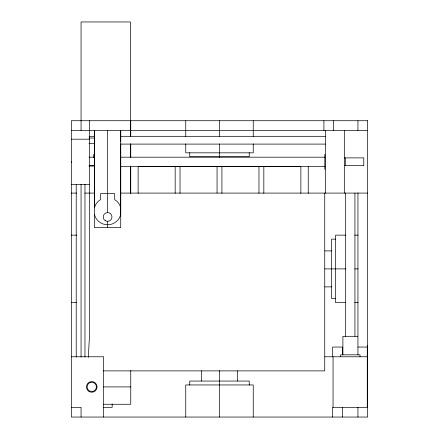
<?xml version="1.0" encoding="UTF-8"?>
<svg xmlns="http://www.w3.org/2000/svg" width="439" height="439" viewBox="0 0 439 439"><rect width="100%" height="100%" fill="white"/><g stroke="black" fill="none" stroke-linecap="round" stroke-linejoin="round"><path stroke-width="0.66" d="M71.332 162.688L71.332 161.81M107.604 221.349L107.604 227.665M107.604 130.449L107.604 212.597M88.299 357.324L89.457 336.307L89.457 120.725M71.332 130.449L367.657 130.449M89.133 136.315L94.61 136.315M120.632 136.315L325.343 136.315M89.035 138.022L94.484 138.022M71.332 139.196L89.457 139.196M89.035 143.597L94.484 143.597M120.516 144.096L325.343 144.096M89.035 157.2L94.484 157.2M120.72 157.184L324.833 157.184M94.484 157.327L93.348 157.327L93.348 154.506M344.324 157.881L363.772 157.881L363.772 165.657L344.324 165.657M89.035 165.783L94.484 165.783M89.035 165.931L94.484 165.931M120.72 166.441L324.833 166.441M71.332 184.342L89.457 184.342M71.332 193.089L76.704 193.089M84.76 193.089L94.484 193.089M120.72 193.089L367.657 193.089M71.332 235.139L76.798 235.139M345.8 235.139L335.555 235.139L335.555 302.636L345.8 302.636M354.679 235.139L358.098 235.139M335.742 239.145L331.67 239.145L331.67 298.63L335.742 298.63M324.844 250.899L331.67 250.899M324.723 268.887L345.85 268.887M354.712 268.887L358.12 268.887M324.844 286.876L331.67 286.876M71.332 302.636L76.798 302.636M354.679 302.636L358.098 302.636M357.714 336.307L342.897 336.307L342.897 354.827M367.657 345.57L367.267 345.57L367.267 407.326M357.939 347.051L367.657 347.051M71.332 356.775L103.664 356.775L103.664 417.05M324.827 356.775L367.657 356.775M103.313 370.884L324.745 370.884L324.745 193.089M103.599 386.913L130.751 386.913M103.494 404.264L130.751 404.264L130.751 370.532M71.332 407.326L81.056 407.326L81.056 417.05M103.319 407.326L112.164 407.326L112.164 403.924M367.657 407.326L332.658 407.326L332.658 417.05M120.72 207.548L119.392 204.333L117.224 201.517L114.7 199.575L114.7 193.637L100.504 193.637L100.504 199.575L97.979 201.517L95.817 204.333L94.484 207.548L94.484 130.449L94.484 227.665L120.72 227.665L120.72 144.063M94.484 214.731L95.817 217.947A13.609 13.609 0 0 0 119.392 217.947L120.72 214.731L120.72 130.449L120.72 141.775M360.007 356.775L360.007 354.827L340.609 354.827L340.609 356.775M357.939 120.725L357.939 130.449M357.939 192.825L357.939 354.827M357.939 407.326L357.939 417.05M354.937 193.089L354.937 336.307M345.68 193.089L345.68 336.307M345.295 158.024L345.295 165.712M344.324 130.449L344.324 193.089M342.382 354.827L342.382 347.051L332.658 347.051L332.658 356.775M342.382 407.326L342.382 417.05M333.629 120.725L333.629 130.449M333.047 356.775L333.047 407.326M325.343 130.449L325.343 193.089M324.833 154.232L324.833 169.394M323.911 120.725L323.911 130.449M308.238 166.458L308.238 193.39M300.869 193.39L300.869 166.639L138.126 166.639L138.126 193.39M263.828 166.639L263.828 193.39M258.966 166.639L258.966 193.39M253.243 120.725L253.243 136.436M253.243 143.948L253.243 152.827L185.752 152.827L185.752 143.948M253.243 417.05L253.243 384.948L185.752 384.948L185.752 417.05M249.237 152.64L249.237 156.718L189.758 156.718L189.758 152.64M249.237 385.135L249.237 381.057L189.758 381.057L189.758 385.135M237.483 370.823L237.483 381.057M221.925 166.639L221.925 193.39M219.495 120.725L219.495 136.425M219.495 143.932L219.495 157.579M219.495 370.543L219.495 417.05M217.064 166.639L217.064 193.094M201.512 370.823L201.512 381.057M185.752 120.725L185.752 136.436M180.023 166.639L180.023 193.39M175.166 166.639L175.166 193.39M130.751 120.725L130.751 136.425M130.751 143.932L130.751 157.579M130.751 166.43L130.751 193.659M130.443 136.485L130.443 21.95L81.056 21.95L81.056 130.449M130.443 144.025L130.443 157.047M130.443 165.953L130.443 193.369M84.968 184.342L84.968 357.105M81.056 184.342L81.056 357.105M76.221 184.342L76.221 357.105M90.549 382.44L89.435 382.901A4.631 4.631 0 0 0 89.435 390.924L91.751 391.544A4.631 4.631 0 0 0 96.377 386.913A4.631 4.631 0 0 0 91.751 382.281L90.549 382.44M367.657 120.725L71.332 120.725L71.332 417.05L367.657 417.05L367.657 120.725M105.415 220.762A4.374 4.374 0 0 0 111.978 216.97A4.374 4.374 0 0 0 105.415 213.184A4.374 4.374 0 0 0 105.415 220.762M89.079 391.544A5.345 5.345 0 0 0 97.096 386.913A5.345 5.345 0 0 0 89.079 382.281A5.345 5.345 0 0 0 89.079 391.544"/></g></svg>
